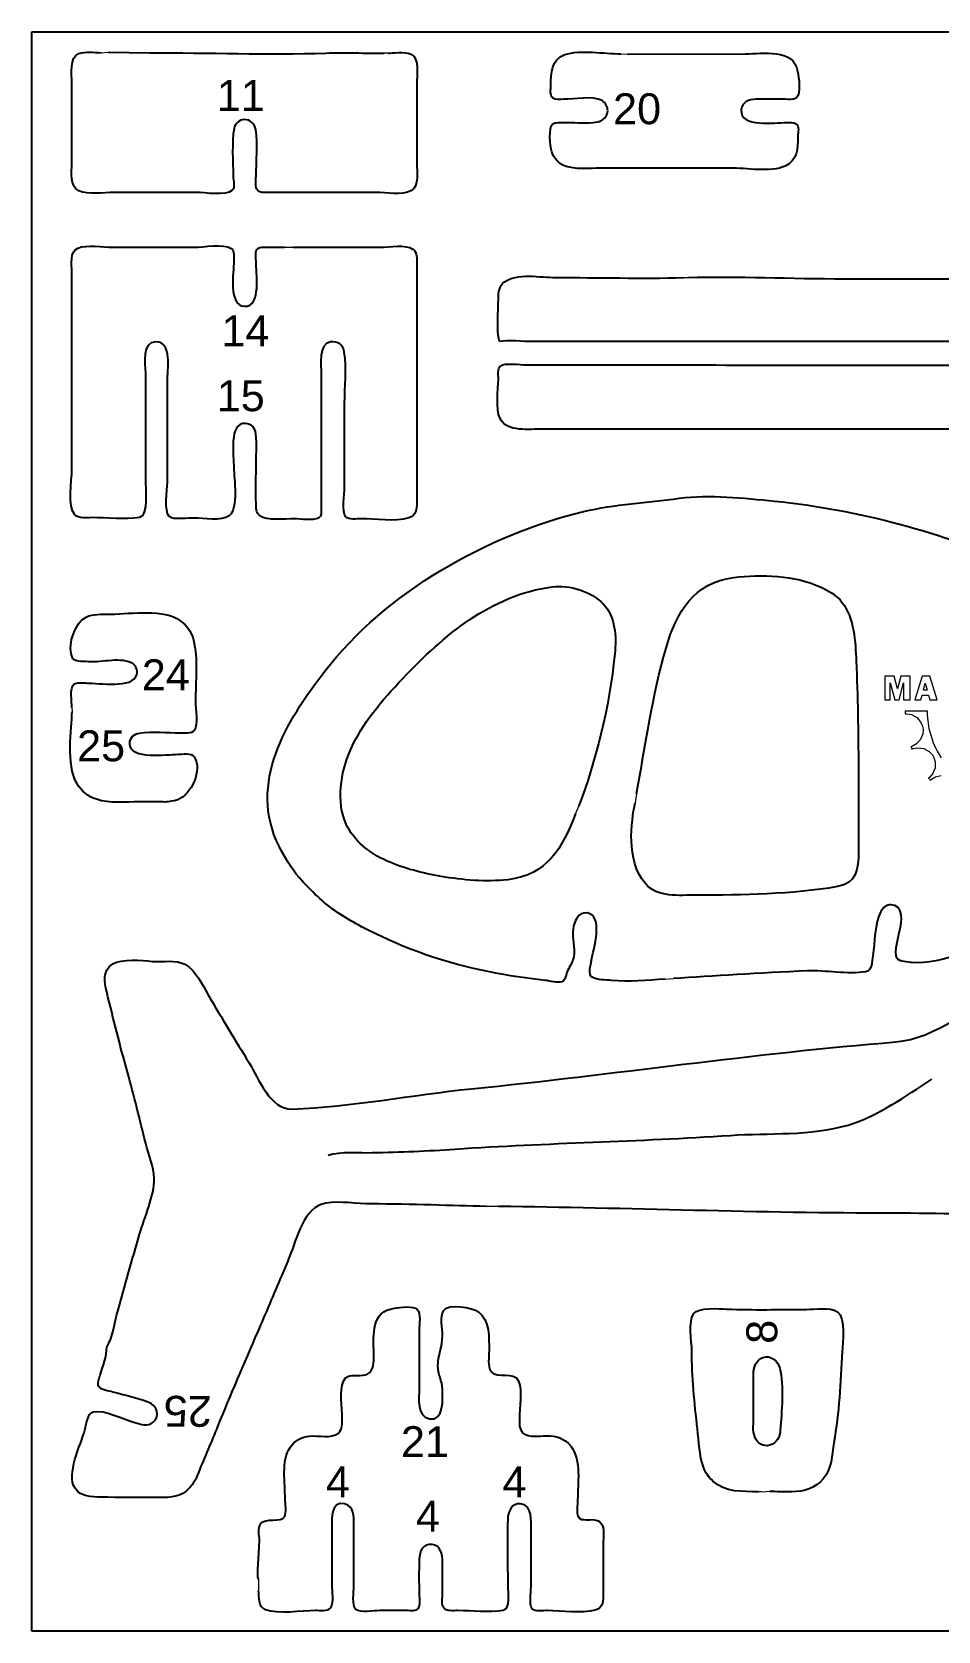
# Model space of a CAD drawing. Extents: x 0 to 228, y 113 to 294.
# Drawn here: x 0.4 to 103, y 113.1 to 294.2 of the extents above; entities that cross this region are included whole.
import ezdxf
from ezdxf.enums import TextEntityAlignment as Align

# ---------------------------------------------------------------- set-up
doc = ezdxf.new("R2010")
doc.units = 0
for name, color, linetype, lineweight in [('Brücken', 5, 'Continuous', 15), ('Gravur', 3, 'Continuous', 15), ('Text', 1, 'Continuous', 25)]:
    doc.layers.add(name, color=color, linetype=linetype, lineweight=lineweight)
doc.layers.add('Cut', color=7, linetype='Continuous')
doc.styles.add('textstyle12', font='')
doc.styles.add('textstyle16', font='')
doc.styles.add('textstyle17', font='')
doc.styles.add('textstyle20', font='')
doc.styles.add('textstyle21', font='')
doc.styles.add('textstyle26', font='')
doc.styles.add('textstyle27', font='')
doc.styles.add('textstyle28', font='')
doc.styles.add('textstyle4', font='')
doc.styles.add('textstyle5', font='')
doc.styles.add('textstyle6', font='')
doc.styles.add('textstyle8', font='')
doc.styles.get('textstyle12').set_extended_font_data('Arial')
doc.styles.get('textstyle16').set_extended_font_data('Arial')
doc.styles.get('textstyle17').set_extended_font_data('Arial')
doc.styles.get('textstyle20').set_extended_font_data('Arial')
doc.styles.get('textstyle21').set_extended_font_data('Arial')
doc.styles.get('textstyle26').set_extended_font_data('Arial')
doc.styles.get('textstyle27').set_extended_font_data('Arial')
doc.styles.get('textstyle28').set_extended_font_data('Arial')
doc.styles.get('textstyle4').set_extended_font_data('Arial')
doc.styles.get('textstyle5').set_extended_font_data('Arial')
doc.styles.get('textstyle6').set_extended_font_data('Arial')
doc.styles.get('textstyle8').set_extended_font_data('Arial')

msp = doc.modelspace()

# ---------------------------------------------------------------- linework, layer by layer
at = {"layer": 'Brücken'}
for p, q in [((8.18, 291.85), (9, 291.9)), ((40.7, 291.8), (40.25, 291.78)), ((40.25, 291.78), (40.25, 291.78)), ((67.03, 291.72), (67.8, 291.7)), ((28.95, 269.82), (29.95, 269.82)), ((74.16, 266.38), (74.7, 266.4)), ((4.88, 217.69), (4.9, 217.2)), ((62.3, 206.55), (61.91, 205.69)), ((68.83, 207.93), (68.65, 206.92)), ((72.05, 186.94), (73, 187)), ((53.2, 161.2), (51.8, 161.2)), ((26, 119), (26.03, 117.67))]:
    msp.add_line(p, q, dxfattribs=at)
msp.add_open_spline([(83.9, 128.91), (83.3, 128.81), (83.06, 128.88), (82.6, 128.89)], degree=3, dxfattribs=at)
at = {"layer": 'Cut'}
for p, q in [((0.36, 294.2), (228.32, 294.2)), ((0.36, 113.12), (0.36, 294.2)), ((228.32, 113.12), (0.36, 113.12))]:
    msp.add_line(p, q, dxfattribs=at)
for points in [[(9, 291.9), (13.72, 291.85)], [(67.8, 291.7), (81.15, 291.72)], [(4.88, 279.32), (4.88, 288.42)], [(43.94, 288.29), (43.94, 279.32)], [(19, 276.02), (9.63, 276.02)], [(39.32, 276.02), (29.95, 276.02)], [(9.5, 269.82), (18.74, 269.82)], [(29.95, 269.82), (39.85, 269.82)], [(4.88, 244.61), (4.88, 259.13), (4.88, 267.05)], [(43.94, 267.97), (43.94, 263.62), (43.94, 245.8), (43.94, 240.92)], [(92.37, 266.25), (128.66, 266.25)], [(120.48, 259.13), (108.47, 259.13), (67.43, 259.13), (57.14, 259.13)], [(13.2, 255.57), (13.2, 243.56)], [(33.12, 255.43), (33.12, 243.43)], [(56.35, 256.49), (64.66, 256.49)], [(15.7, 243.16), (15.7, 254.64)], [(35.76, 242.63), (35.76, 252.13)], [(131.3, 249.23), (119.82, 249.23), (72.31, 249.23), (58.19, 249.23)], [(44.21, 147.23), (44.21, 140.63)], [(36.82, 118.2), (36.82, 125.19)], [(34.31, 124.93), (34.31, 118.33)], [(56.87, 118.07), (56.87, 124.53)], [(65.05, 123.08), (65.05, 117.41)]]:
    msp.add_lwpolyline(points, dxfattribs=at)
for points in [[(4.88, 288.42), (4.88, 289.42), (4.56, 291.31), (5.68, 291.76)], [(5.68, 291.76), (6.38, 292.03), (7.42, 291.85), (8.18, 291.85)], [(13.72, 291.85), (20.37, 291.85), (27.04, 291.59), (33.65, 291.81)], [(33.65, 291.81), (35.85, 291.89), (38.05, 291.78), (40.25, 291.78)], [(40.7, 291.8), (41.07, 291.78), (42.55, 292.01), (43.28, 291.69)], [(43.28, 291.69), (44.28, 291.24), (43.94, 289.23), (43.94, 288.29)], [(59.12, 288.16), (59.12, 289.53), (59.15, 291.1), (60.7, 291.63)], [(60.7, 291.63), (62.44, 292.22), (65.19, 291.72), (67.03, 291.72)], [(81.15, 291.72), (83.15, 291.72), (86.57, 292.41), (87.05, 289.74)], [(87.05, 289.74), (87.17, 289.05), (87.52, 287.21), (86.88, 286.71)], [(59.33, 286.71), (58.98, 286.99), (59.12, 287.76), (59.12, 288.16)], [(60.57, 286.58), (60.2, 286.58), (59.63, 286.47), (59.33, 286.71)], [(64.91, 286.42), (63.88, 286.99), (61.74, 286.58), (60.57, 286.58)], [(65.55, 285.26), (65.57, 285.71), (65.31, 286.2), (64.91, 286.42)], [(82.34, 286.57), (81.59, 286.56), (80.74, 286.28), (80.67, 285.39)], [(85.64, 286.58), (84.54, 286.58), (83.44, 286.59), (82.34, 286.57)], [(86.88, 286.71), (86.57, 286.47), (86.01, 286.58), (85.64, 286.58)], [(63.87, 283.94), (64.65, 283.98), (65.51, 284.34), (65.55, 285.26)], [(80.67, 285.39), (80.51, 283.32), (84.55, 283.94), (85.77, 283.94)], [(23.25, 283.28), (22.96, 281.66), (23.14, 279.52), (23.14, 277.87)], [(24.41, 284.28), (23.83, 284.27), (23.36, 283.85), (23.25, 283.28)], [(25.7, 283.14), (25.59, 283.77), (25.06, 284.29), (24.41, 284.28)], [(25.73, 277.87), (25.73, 279.52), (26, 281.53), (25.7, 283.14)], [(59.22, 280.64), (59.05, 281.23), (58.81, 283.39), (59.33, 283.8)], [(59.33, 283.8), (59.63, 284.04), (60.21, 283.94), (60.57, 283.94)], [(60.57, 283.94), (61.66, 283.94), (62.77, 283.89), (63.87, 283.94)], [(85.77, 283.94), (86.14, 283.94), (86.6, 284.02), (86.9, 283.8)], [(86.9, 283.8), (87.3, 283.52), (87.1, 282.81), (87.09, 282.35)], [(87.09, 282.35), (87.08, 280.99), (87.03, 279.63), (85.64, 279)], [(5.68, 276.21), (4.61, 276.72), (4.88, 278.31), (4.88, 279.32)], [(43.94, 279.32), (43.94, 278.37), (44.26, 276.73), (43.28, 276.21)], [(65.05, 278.79), (63.07, 278.79), (59.93, 278.19), (59.22, 280.64)], [(85.64, 279), (84.05, 278.27), (81.19, 278.79), (79.44, 278.79)], [(23.14, 277.87), (23.14, 277.36), (23.42, 276.63), (23.01, 276.23)], [(25.94, 276.23), (25.59, 276.58), (25.73, 277.37), (25.73, 277.87)], [(79.44, 278.79), (74.66, 278.79), (69.85, 278.79), (65.05, 278.79)], [(9.63, 276.02), (8.51, 276.02), (6.68, 275.73), (5.68, 276.21)], [(23.01, 276.23), (22.38, 275.6), (19.88, 276.02), (19, 276.02)], [(26.92, 276.02), (26.59, 276.02), (26.19, 275.98), (25.94, 276.23)], [(29.95, 276.02), (28.95, 276.02), (27.92, 276.01), (26.92, 276.02)], [(43.28, 276.21), (42.28, 275.68), (40.44, 276.02), (39.32, 276.02)], [(5.56, 269.72), (6.59, 270.16), (8.38, 269.82), (9.5, 269.82)], [(18.74, 269.82), (19.76, 269.82), (22.07, 270.25), (22.92, 269.68)], [(25.94, 269.68), (26.19, 269.88), (26.61, 269.82), (26.92, 269.82)], [(26.92, 269.82), (27.92, 269.82), (28.95, 269.82), (28.95, 269.82)], [(39.85, 269.82), (40.79, 269.82), (42.73, 270.19), (43.5, 269.59)], [(4.88, 267.05), (4.88, 267.85), (4.62, 269.32), (5.56, 269.72)], [(23.22, 268.23), (23.22, 266.96), (22.56, 263.21), (24.41, 263.13)], [(22.92, 269.68), (23.34, 269.4), (23.22, 268.68), (23.22, 268.23)], [(24.41, 263.13), (26.38, 263.04), (25.73, 267.01), (25.73, 268.23)], [(25.73, 268.23), (25.73, 268.66), (25.6, 269.41), (25.94, 269.68)], [(43.5, 269.59), (43.99, 269.2), (43.94, 268.53), (43.94, 267.97)], [(53.86, 265.89), (55.16, 266.94), (58.06, 266.39), (59.64, 266.39)], [(59.64, 266.39), (64.4, 266.39), (69.44, 266.25), (74.16, 266.38)], [(74.7, 266.4), (80.17, 266.55), (86.33, 266.25), (92.37, 266.25)], [(53.18, 264.01), (53.18, 264.76), (53.26, 265.39), (53.86, 265.89)], [(53.31, 259.13), (52.92, 260.46), (53.18, 262.46), (53.18, 264.01)], [(14.38, 259.11), (12.74, 259.07), (13.2, 256.67), (13.2, 255.57)], [(15.7, 254.64), (15.7, 255.88), (16.29, 259.16), (14.38, 259.11)], [(34.18, 259.1), (32.72, 258.85), (33.12, 256.5), (33.12, 255.43)], [(35.73, 257.94), (35.61, 258.74), (34.97, 259.23), (34.18, 259.1)], [(57.14, 259.13), (55.98, 259.13), (54.17, 259.33), (53.31, 259.13)], [(35.76, 252.13), (35.76, 254), (36.02, 256.1), (35.73, 257.94)], [(53.18, 254.91), (53.18, 255.31), (53.05, 256.09), (53.39, 256.35)], [(53.39, 256.35), (53.96, 256.8), (55.62, 256.49), (56.35, 256.49)], [(64.66, 256.49), (77.33, 256.49), (90.07, 256.47), (102.66, 256.47)], [(102.66, 256.47), (104.49, 256.47), (106.44, 256.52), (108.34, 256.46)], [(53.37, 250.42), (52.81, 251.53), (53.18, 253.66), (53.18, 254.91)], [(24.54, 249.87), (22.61, 250.01), (23.22, 246.12), (23.22, 244.88)], [(58.19, 249.23), (56.67, 249.23), (54.17, 248.84), (53.37, 250.42)], [(25.72, 248.7), (25.64, 249.36), (25.23, 249.83), (24.54, 249.87)], [(25.73, 244.75), (25.73, 246.03), (25.86, 247.43), (25.72, 248.7)], [(5.21, 239.52), (4.34, 240.43), (4.88, 243.41), (4.88, 244.61)], [(23.22, 244.88), (23.22, 243.59), (23.79, 240.27), (22.68, 239.41)], [(25.73, 240.79), (25.72, 242.1), (25.73, 243.43), (25.73, 244.75)], [(13.2, 243.56), (13.2, 242.63), (13.59, 239.4), (12.53, 239.22)], [(15.91, 239.32), (15.29, 239.88), (15.7, 242.36), (15.7, 243.16)], [(33.12, 243.43), (33.12, 242.37), (33.12, 241.31), (33.12, 240.26)], [(35.9, 239.28), (35.4, 239.9), (35.76, 241.85), (35.76, 242.63)], [(43.94, 240.92), (43.94, 240.13), (43.88, 239.43), (43.02, 239.16)], [(62.81, 239.88), (66.4, 240.73), (70, 240.91), (73.63, 241.39)], [(73.63, 241.39), (77.13, 241.85), (80.96, 241.42), (84.45, 241.07)], [(84.45, 241.07), (93.97, 240.12), (103.39, 237.5), (112.16, 233.77)], [(7.13, 239.2), (6.53, 239.2), (5.65, 239.07), (5.21, 239.52)], [(12.53, 239.22), (10.87, 238.94), (8.82, 239.2), (7.13, 239.2)], [(18.74, 239.15), (18.1, 239.18), (16.39, 238.89), (15.91, 239.32)], [(22.68, 239.41), (21.87, 238.78), (19.73, 239.11), (18.74, 239.15)], [(26.16, 239.42), (25.74, 239.77), (25.73, 240.28), (25.73, 240.79)], [(30.09, 239.07), (29.1, 239.07), (26.9, 238.8), (26.16, 239.42)], [(32.82, 239.15), (32.13, 238.81), (30.85, 239.07), (30.09, 239.07)], [(33.12, 240.26), (33.12, 239.9), (33.2, 239.34), (32.82, 239.15)], [(33.5, 221.78), (40.42, 230.77), (51.93, 237.28), (62.81, 239.88)], [(37.61, 239.07), (37.16, 239.07), (36.2, 238.9), (35.9, 239.28)], [(43.02, 239.16), (41.53, 238.68), (39.18, 239.07), (37.61, 239.07)], [(72.16, 224.42), (73.35, 228.56), (75.31, 231.82), (79.83, 232.42)], [(79.83, 232.42), (82.91, 232.82), (86.76, 232.66), (89.6, 231.38)], [(42.35, 220.99), (46.99, 225.88), (52.37, 230.44), (59.25, 231.36)], [(59.25, 231.36), (61.24, 231.63), (63.68, 230.84), (65.04, 229.43)], [(89.6, 231.38), (90.57, 230.94), (91.46, 230.42), (92.12, 229.57)], [(6.2, 227.75), (7, 228.31), (7.89, 228.25), (8.84, 228.25)], [(8.84, 228.25), (11.06, 228.25), (14.82, 228.89), (16.76, 227.78)], [(65.04, 229.43), (66.47, 227.96), (66.54, 225.71), (66.35, 223.76)], [(92.12, 229.57), (93.47, 227.83), (93.6, 225.12), (93.69, 222.97)], [(4.96, 223.28), (4.32, 224.58), (5.14, 227.01), (6.2, 227.75)], [(16.76, 227.78), (17.7, 227.25), (18.39, 226.37), (18.65, 225.35)], [(18.65, 225.35), (19.21, 223.16), (18.87, 220.6), (18.87, 218.35)], [(6.47, 222.9), (6.05, 222.95), (5.18, 222.84), (4.96, 223.28)], [(11.61, 222.77), (10.1, 223.42), (8.05, 222.69), (6.47, 222.9)], [(12.22, 221.39), (12.38, 221.94), (12.13, 222.54), (11.61, 222.77)], [(66.35, 223.76), (65.77, 217.68), (64.11, 211.37), (62.3, 206.55)], [(68.83, 207.93), (69.82, 213.43), (70.61, 219.05), (72.16, 224.42)], [(93.69, 222.97), (93.88, 218.97), (93.91, 214.98), (93.95, 210.96)], [(6.6, 220.47), (7.9, 220.47), (11.77, 219.82), (12.22, 221.39)], [(28.34, 201.99), (24.78, 209.13), (29.19, 216.19), (33.5, 221.78)], [(36.38, 212.81), (37.77, 215.92), (40, 218.52), (42.35, 220.99)], [(4.88, 217.69), (4.88, 218.31), (4.62, 219.95), (5.09, 220.33)], [(5.09, 220.33), (5.43, 220.6), (6.16, 220.47), (6.6, 220.47)], [(18.87, 218.35), (18.87, 217.47), (19.21, 215.82), (18.73, 215.1)], [(5.44, 209.12), (4.18, 211.24), (4.88, 215.26), (4.9, 217.2)], [(12.54, 214.77), (11.92, 214.68), (11.36, 214.27), (11.39, 213.6)], [(17.15, 214.79), (15.67, 214.79), (14.01, 214.97), (12.54, 214.77)], [(18.73, 215.1), (18.46, 214.68), (17.63, 214.79), (17.15, 214.79)], [(11.39, 213.6), (11.48, 211.75), (15.62, 212.4), (16.89, 212.4)], [(16.89, 212.4), (17.39, 212.4), (18.4, 212.6), (18.73, 212.11)], [(18.73, 212.11), (19.74, 210.62), (18.33, 207.8), (16.89, 207.25)], [(35.93, 204.5), (34.81, 206.98), (35.32, 210.4), (36.38, 212.81)], [(93.95, 210.96), (93.99, 207.75), (93.95, 204.56), (93.95, 201.33)], [(7.65, 207.3), (6.7, 207.62), (5.96, 208.24), (5.44, 209.12)], [(12.54, 207.01), (10.97, 207.01), (9.14, 206.8), (7.65, 207.3)], [(14.91, 207.01), (14.22, 207.02), (13.25, 207.01), (12.54, 207.01)], [(16.89, 207.25), (15.61, 206.93), (15.37, 207), (14.91, 207.01)], [(69.79, 197.79), (67.56, 200.48), (68.25, 204.75), (68.65, 206.92)], [(61.91, 205.69), (60.4, 201.78), (58.77, 198.75), (54.23, 198.2)], [(40.51, 200.34), (38.59, 201.21), (36.82, 202.56), (35.93, 204.5)], [(30.63, 198.43), (29.7, 199.51), (28.97, 200.73), (28.34, 201.99)], [(93.95, 201.33), (93.95, 199.45), (93.73, 197.77), (91.58, 197.41)], [(46.71, 198.57), (44.61, 198.93), (42.44, 199.46), (40.51, 200.34)], [(34.97, 194.48), (33.33, 195.61), (31.94, 196.93), (30.63, 198.43)], [(54.23, 198.2), (51.81, 197.91), (49.1, 198.17), (46.71, 198.57)], [(75.61, 196.45), (73.67, 196.45), (71.16, 196.13), (69.79, 197.79)], [(91.58, 197.41), (86.44, 196.54), (80.82, 196.45), (75.61, 196.45)], [(39.85, 191.8), (38.17, 192.61), (36.52, 193.4), (34.97, 194.48)], [(63.21, 194.43), (62.18, 194.56), (61.76, 193.46), (61.64, 192.62)], [(63.72, 189.06), (63.93, 190.32), (65.16, 194.2), (63.21, 194.43)], [(96.48, 194.6), (95.78, 193.31), (95.81, 191.06), (95.57, 189.59)], [(97.65, 195.35), (97.14, 195.37), (96.72, 195.04), (96.48, 194.6)], [(98.76, 193.02), (98.89, 193.94), (98.89, 195.29), (97.65, 195.35)], [(61.64, 192.62), (61.48, 191.54), (61.9, 190.52), (61.71, 189.46)], [(98.32, 189.27), (97.85, 189.93), (98.64, 192.23), (98.76, 193.02)], [(110.71, 191.95), (107.77, 190.65), (103.4, 188.57), (100.02, 188.82)], [(53.97, 187.42), (49.18, 188.23), (44.21, 189.69), (39.85, 191.8)], [(8.82, 185.5), (8.54, 186.64), (8.36, 187.96), (9.5, 188.66)], [(9.5, 188.66), (10.52, 189.29), (12.81, 189.06), (13.99, 188.95)], [(13.99, 188.95), (15.14, 188.84), (16.65, 189.2), (17.68, 188.63)], [(17.68, 188.63), (18.93, 187.93), (19.64, 186.28), (20.34, 185.1)], [(61.71, 189.46), (61.61, 188.86), (61.25, 188.4), (61, 187.87)], [(63.78, 187.15), (63.31, 187.41), (63.64, 188.56), (63.72, 189.06)], [(95.57, 189.59), (95.46, 188.95), (95.52, 187.89), (94.74, 187.76)], [(100.02, 188.82), (99.61, 188.85), (98.57, 188.92), (98.32, 189.27)], [(58.46, 186.8), (56.96, 186.98), (55.47, 187.17), (53.97, 187.42)], [(60.4, 186.65), (59.87, 186.47), (59.01, 186.73), (58.46, 186.8)], [(61, 187.87), (60.83, 187.52), (60.81, 186.8), (60.4, 186.65)], [(65.98, 186.79), (65.27, 186.87), (64.39, 186.82), (63.78, 187.15)], [(72.05, 186.94), (70.01, 186.8), (68.03, 186.59), (65.98, 186.79)], [(88.15, 187.87), (82.78, 187.63), (77.4, 187.3), (73, 187)], [(94.74, 187.76), (92.78, 187.44), (90.19, 187.96), (88.15, 187.87)], [(11.18, 176.39), (10.32, 179.4), (9.58, 182.46), (8.82, 185.5)], [(20.34, 185.1), (21.86, 182.53), (23.39, 179.99), (24.96, 177.45)], [(98.18, 179.83), (102.65, 180.19), (106.95, 183.87), (110.71, 186.13)], [(50.14, 174.52), (66.16, 176.13), (82.13, 178.54), (98.18, 179.83)], [(13.24, 168.34), (12.57, 171.03), (11.93, 173.73), (11.18, 176.39)], [(24.96, 177.45), (26.04, 175.69), (27.34, 172.13), (29.82, 172.22)], [(29.82, 172.22), (36.59, 172.47), (43.4, 173.85), (50.14, 174.52)], [(14.19, 164.38), (14.15, 165.68), (13.56, 167.09), (13.24, 168.34)], [(12.54, 158.05), (13.08, 159.94), (14.25, 162.41), (14.19, 164.38)], [(33.65, 161.57), (31.12, 161.14), (30.37, 157.61), (29.53, 155.54)], [(38.8, 161.48), (37.15, 161.48), (35.26, 161.84), (33.65, 161.57)], [(51.8, 161.2), (47.95, 161.27), (43.37, 161.48), (38.8, 161.48)], [(97.91, 160.43), (82.79, 160.43), (67.64, 161.04), (53.2, 161.2)], [(113.22, 160.16), (108.12, 160.29), (103.02, 160.42), (97.91, 160.43)], [(10.08, 149.34), (10.89, 152.25), (11.7, 155.15), (12.54, 158.05)], [(29.53, 155.54), (29.25, 154.84), (28.95, 154.13), (28.65, 153.43)], [(28.65, 153.43), (27.74, 151.29), (26.83, 149.11), (25.9, 146.97)], [(8.84, 145.25), (9.53, 146.44), (9.72, 148.02), (10.08, 149.34)], [(39.06, 144.59), (39.06, 146.73), (38.71, 149.29), (41.43, 149.68)], [(41.43, 149.68), (42.04, 149.77), (43.53, 149.99), (43.99, 149.53)], [(43.99, 149.53), (44.44, 149.08), (44.21, 147.82), (44.21, 147.23)], [(46.84, 146.57), (46.84, 147.32), (46.56, 148.8), (46.98, 149.43)], [(46.98, 149.43), (47.52, 150.24), (50.25, 149.75), (50.93, 149.25)], [(50.93, 149.25), (52.2, 148.34), (52.12, 146.32), (52.12, 144.85)], [(75.08, 144.85), (75.08, 145.92), (74.65, 148.19), (75.29, 149.06)], [(75.29, 149.06), (75.83, 149.78), (78.17, 149.62), (79.04, 149.58)], [(79.04, 149.58), (82.02, 149.45), (85.03, 149.53), (88.01, 149.54)], [(88.01, 149.54), (88.98, 149.54), (90.75, 149.85), (91.56, 149.26)], [(91.56, 149.26), (92.53, 148.55), (92.15, 145.83), (92.1, 144.72)], [(25.9, 146.97), (24.37, 143.42), (22.82, 139.87), (21.38, 136.28)], [(8.09, 142.08), (8.38, 143.08), (8.82, 144.25), (8.84, 145.25)], [(46.32, 143.14), (46.33, 144.33), (46.84, 145.34), (46.84, 146.57)], [(38.61, 142.4), (39.16, 142.94), (39.06, 143.88), (39.06, 144.59)], [(46.84, 140.5), (46.83, 141.44), (46.31, 142.18), (46.32, 143.14)], [(52.12, 144.85), (52.12, 144.2), (51.91, 143.06), (52.33, 142.52)], [(75.72, 136.01), (75.37, 138.92), (75.09, 141.93), (75.08, 144.85)], [(82.08, 142.48), (82.12, 143.18), (82.43, 143.83), (83.13, 144.1)], [(83.13, 144.1), (83.99, 144.41), (84.84, 143.72), (85.04, 142.87)], [(92.1, 144.72), (91.95, 141.3), (91.73, 137.82), (91.17, 134.43)], [(7.93, 140.82), (7.7, 141.19), (7.98, 141.71), (8.09, 142.08)], [(35.5, 137.2), (35.5, 138.42), (35.15, 140.3), (35.63, 141.42)], [(35.63, 141.42), (36.15, 142.62), (37.79, 141.61), (38.61, 142.4)], [(52.33, 142.52), (53.07, 141.6), (54.96, 142.63), (55.46, 141.42)], [(55.46, 141.42), (55.91, 140.31), (55.55, 138.4), (55.55, 137.2)], [(82.08, 137.46), (82.08, 139.13), (82, 140.82), (82.08, 142.48)], [(85.04, 142.87), (85.52, 140.89), (85.25, 137.92), (85.1, 135.88)], [(9.5, 140.18), (9.05, 140.31), (8.19, 140.39), (7.93, 140.82)], [(13.59, 139.01), (12.34, 139.5), (10.81, 139.81), (9.5, 140.18)], [(44.21, 140.63), (44.21, 139.46), (43.87, 137.42), (45.39, 137.15)], [(45.39, 137.15), (47.07, 136.84), (46.86, 139.47), (46.84, 140.5)], [(6.35, 135.88), (6.5, 136.43), (6.64, 137.8), (7.28, 137.94)], [(7.28, 137.94), (8.53, 138.24), (10.77, 137.07), (12.01, 136.73)], [(14.09, 136.76), (14.93, 137.46), (14.52, 138.65), (13.59, 139.01)], [(5.24, 129.29), (4.18, 130.83), (5.91, 134.22), (6.35, 135.88)], [(12.01, 136.73), (12.7, 136.54), (13.47, 136.25), (14.09, 136.76)], [(21.38, 136.28), (20.68, 134.54), (19.93, 132.86), (19.24, 131.13)], [(35.07, 135.54), (35.55, 135.97), (35.5, 136.61), (35.5, 137.2)], [(55.55, 137.2), (55.55, 136.61), (55.5, 135.96), (55.98, 135.54)], [(76.4, 131.66), (75.91, 132.97), (75.89, 134.62), (75.72, 136.01)], [(82.21, 135.09), (81.92, 135.79), (82.08, 136.71), (82.08, 137.46)], [(85.1, 135.88), (85.04, 135.11), (84.74, 134.39), (83.92, 134.15)], [(29.59, 133.9), (30.11, 134.68), (30.9, 135.1), (31.8, 135.2)], [(31.8, 135.2), (32.76, 135.3), (34.3, 134.86), (35.07, 135.54)], [(55.98, 135.54), (56.61, 134.99), (57.8, 135.22), (58.59, 135.22)], [(58.59, 135.22), (59.71, 135.22), (60.68, 134.97), (61.4, 134.03)], [(61.4, 134.03), (62.59, 132.46), (62.15, 129.84), (62.15, 127.96)], [(83.92, 134.15), (83.2, 133.94), (82.48, 134.43), (82.21, 135.09)], [(91.17, 134.43), (90.93, 132.97), (90.95, 131.52), (89.95, 130.34)], [(29.03, 128.1), (29.03, 129.84), (28.58, 132.4), (29.59, 133.9)], [(19.24, 131.13), (18.9, 130.29), (18.53, 129.51), (17.81, 128.94)], [(77.46, 130.09), (76.99, 130.53), (76.62, 131.05), (76.4, 131.66)], [(8.18, 128.28), (7.07, 128.3), (5.93, 128.28), (5.24, 129.29)], [(17.81, 128.94), (16.84, 128.17), (15.58, 128.23), (14.38, 128.23)], [(82.6, 128.89), (80.87, 128.92), (78.84, 128.78), (77.46, 130.09)], [(86.43, 128.89), (85.54, 128.88), (84.64, 128.9), (83.9, 128.91)], [(89.95, 130.34), (89.05, 129.27), (87.79, 128.89), (86.43, 128.89)], [(14.38, 128.23), (12.31, 128.23), (10.25, 128.23), (8.18, 128.28)], [(28.95, 126.03), (29.22, 126.57), (29.03, 127.5), (29.03, 128.1)], [(35.76, 127.51), (34.23, 127.88), (34.31, 125.91), (34.31, 124.93)], [(36.82, 125.19), (36.82, 126.09), (36.84, 127.24), (35.76, 127.51)], [(55.69, 127.53), (54.64, 127.66), (54.24, 126.58), (54.23, 125.72)], [(56.87, 124.53), (56.87, 125.54), (57.07, 127.36), (55.69, 127.53)], [(62.15, 127.96), (62.15, 127.35), (61.97, 126.56), (62.23, 126.03)], [(26.11, 123.35), (26.14, 124.03), (25.87, 124.68), (26.28, 125.29)], [(26.28, 125.29), (26.72, 125.97), (28.64, 125.4), (28.95, 126.03)], [(54.23, 125.72), (54.2, 123.21), (54.23, 120.7), (54.23, 118.2)], [(62.23, 126.03), (62.39, 125.71), (62.77, 125.73), (63.08, 125.72)], [(63.08, 125.72), (63.68, 125.71), (64.42, 125.85), (64.82, 125.3)], [(64.82, 125.3), (65.24, 124.74), (65.05, 123.75), (65.05, 123.08)], [(26, 119), (25.83, 119.52), (26.03, 121.5), (26.11, 123.35)], [(45.66, 122.93), (44.64, 123.05), (44.23, 122.11), (44.21, 121.23)], [(46.84, 120.97), (46.84, 121.8), (46.66, 122.81), (45.66, 122.93)], [(44.21, 121.23), (44.17, 119.92), (44.18, 118.59), (44.21, 117.28)], [(46.84, 117.14), (46.84, 118.42), (46.85, 119.69), (46.84, 120.97)], [(34.31, 118.33), (34.31, 117.61), (34.56, 116.35), (34.15, 115.73)], [(37.03, 115.56), (36.55, 115.94), (36.82, 117.62), (36.82, 118.2)], [(54.23, 118.2), (54.23, 117.51), (54.56, 115.59), (53.7, 115.45)], [(57.01, 115.64), (56.62, 116.13), (56.87, 117.46), (56.87, 118.07)], [(26.79, 115.53), (25.96, 115.86), (26.11, 116.92), (26.03, 117.67)], [(44.21, 117.28), (44.22, 116.81), (44.37, 116.02), (44.07, 115.64)], [(46.98, 115.73), (46.72, 116.12), (46.84, 116.67), (46.84, 117.14)], [(65.05, 117.41), (65.05, 116.59), (65.08, 115.75), (64.13, 115.48)], [(32.46, 115.43), (30.91, 115.43), (28.21, 114.96), (26.79, 115.53)], [(34.15, 115.73), (33.85, 115.27), (32.95, 115.43), (32.46, 115.43)], [(39.72, 115.43), (39.06, 115.43), (37.55, 115.15), (37.03, 115.56)], [(42.89, 115.43), (41.83, 115.43), (40.77, 115.43), (39.72, 115.43)], [(44.07, 115.64), (43.83, 115.33), (43.24, 115.43), (42.89, 115.43)], [(48.56, 115.43), (48.08, 115.43), (47.26, 115.32), (46.98, 115.73)], [(53.7, 115.45), (52.16, 115.19), (50.15, 115.43), (48.56, 115.43)], [(58.72, 115.43), (58.28, 115.43), (57.31, 115.26), (57.01, 115.64)], [(64.13, 115.48), (62.61, 115.07), (60.32, 115.43), (58.72, 115.43)]]:
    msp.add_open_spline(points, degree=3, dxfattribs=at)
at = {"layer": 'Gravur'}
for points in [[(98.57, 218.58), (99.06, 220.48), (99.06, 218.58), (99.82, 218.58), (99.82, 221.24), (98.75, 221.24), (98.38, 219.83), (98, 221.24), (96.93, 221.24), (96.93, 218.58), (97.54, 218.58), (97.54, 220.48), (98.05, 218.58)], [(101.17, 219.1), (101.88, 219.1), (102.03, 218.58), (102.86, 218.58), (102.03, 221.24), (101.17, 221.24), (100.35, 218.58), (101.01, 218.58)], [(101.74, 219.68), (101.31, 219.68), (101.52, 220.45)]]:
    msp.add_lwpolyline(points, close=True, dxfattribs=at)
msp.add_lwpolyline([(103.35, 212), (102.89, 212.75), (102.5, 213.55), (102.2, 214.4), (101.97, 215.27), (101.83, 216.18), (101.78, 216.89), (101.78, 217.27), (99.24, 217.27), (99.24, 216.97), (99.41, 216.98), (99.94, 216.89), (100.54, 216.57), (100.99, 216.07), (101.21, 215.58), (101.24, 215.41), (101.27, 215.24), (101.23, 214.71), (100.98, 214.07), (100.52, 213.57), (100.05, 213.31), (99.89, 213.26), (99.9, 213.24), (99.98, 213), (99.99, 212.97), (100.15, 213.04), (100.68, 213.14), (101.35, 213.05), (101.95, 212.73), (102.32, 212.34), (102.41, 212.19), (102.5, 212.05), (102.64, 211.53), (102.62, 210.85), (102.36, 210.22), (102.02, 209.81), (101.88, 209.71), (101.89, 209.69), (102.06, 209.5), (102.07, 209.48), (102.2, 209.6), (102.66, 209.86), (103.32, 210.01)], dxfattribs=at)
at = {"layer": 'Text'}
for points in [[(92.77, 170.42), (96.37, 171.49), (99.16, 173.67), (102.27, 175.6)], [(79.44, 169.25), (83.82, 169.55), (88.51, 169.15), (92.77, 170.42)], [(48.3, 167.69), (58.66, 168.4), (69.07, 168.54), (79.44, 169.25)], [(33.91, 167.02), (35.38, 167.46), (37.38, 167.25), (38.93, 167.29)], [(38.93, 167.29), (42.03, 167.36), (45.19, 167.48), (48.3, 167.69)]]:
    msp.add_open_spline(points, degree=3, dxfattribs=at)

# ---------------------------------------------------------------- texts
for s, style, p in [('11', 'textstyle12', (24, 287)), ('20', 'textstyle20', (68.88, 285.5)), ('14', 'textstyle16', (24.53, 260.36)), ('15', 'textstyle17', (24, 253)), ('24', 'textstyle26', (15.52, 221.4)), ('25', 'textstyle27', (8.19, 213.36)), ('21', 'textstyle21', (44.86, 134.56)), ('4', 'textstyle4', (35, 130)), ('4', 'textstyle6', (55, 130)), ('4', 'textstyle5', (45.19, 126.12))]:
    msp.add_text(s, height=3.5, dxfattribs=dict(at, style=style)).set_placement(p, align=Align.MIDDLE_CENTER)
for s, rotation, style, p in [('8', 90, 'textstyle8', (83, 147)), ('25', 180, 'textstyle28', (18, 138))]:
    msp.add_text(s, height=3.5, rotation=rotation, dxfattribs=dict(at, style=style)).set_placement(p, align=Align.MIDDLE_CENTER)

doc.saveas('drawing.dxf')
